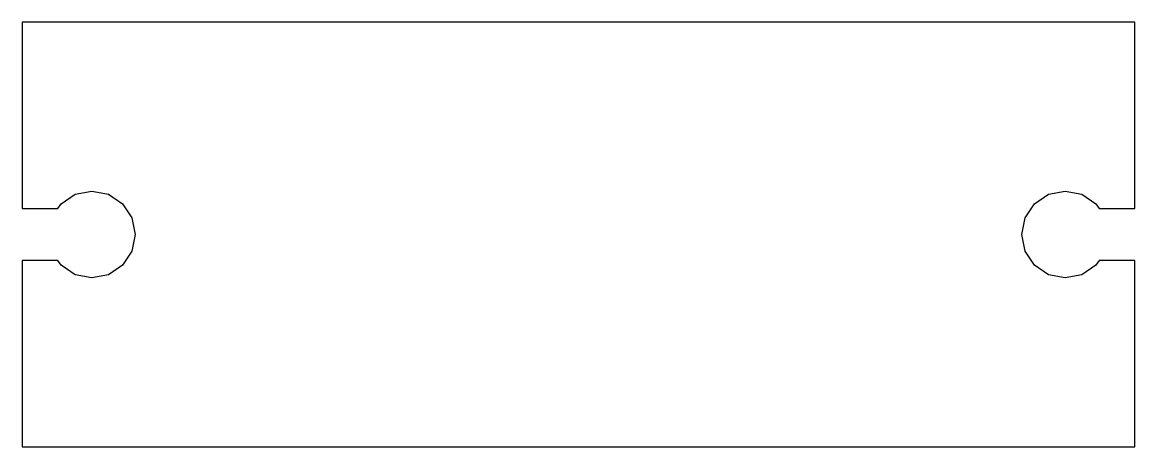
# Model space of a CAD drawing. Header units: metres. Extents: x -10.5 to 21.5, y -6.1 to 6.1.
import ezdxf

# ---------------------------------------------------------------- set-up
doc = ezdxf.new("R2010")
doc.units = ezdxf.units.M

msp = doc.modelspace()

# ---------------------------------------------------------------- linework, layer by layer
for p, q in [((21.5, 6.09999), (-10.5, 6.09999)), ((-10.5, 6.09999), (-10.5, 0.749985)), ((21.5, 0.749985), (21.5, 6.09999)), ((-9.38388, 0.883881), (-8.97835, 1.15485)), ((-8.97835, 1.15485), (-8.5, 1.24998)), ((-8.5, 1.24998), (-8.02164, 1.15485)), ((-8.02164, 1.15485), (-7.6161, 0.883881)), ((18.6161, 0.883881), (19.0216, 1.15485)), ((19.0216, 1.15485), (19.5, 1.24998)), ((19.5, 1.24998), (19.9783, 1.15485)), ((19.9783, 1.15485), (20.3839, 0.883881)), ((-10.5, 0.749985), (-9.47333, 0.749985)), ((-9.47333, 0.749985), (-9.38388, 0.883881)), ((-7.6161, 0.883881), (-7.34514, 0.478348)), ((18.3451, 0.478348), (18.6161, 0.883881)), ((20.3839, 0.883881), (20.4733, 0.749985)), ((20.4733, 0.749985), (21.5, 0.749985)), ((-7.34514, 0.478348), (-7.24998, 0)), ((18.25, 0), (18.3451, 0.478348)), ((-7.24998, 0), (-7.34514, -0.478348)), ((18.3451, -0.478348), (18.25, 0)), ((-7.34514, -0.478348), (-7.6161, -0.883881)), ((18.6161, -0.883881), (18.3451, -0.478348)), ((-9.47333, -0.75), (-10.5, -0.75)), ((-10.5, -0.75), (-10.5, -6.09999)), ((-9.38388, -0.883881), (-9.47333, -0.75)), ((-8.97835, -1.15485), (-9.38388, -0.883881)), ((-7.6161, -0.883881), (-8.02164, -1.15485)), ((19.0216, -1.15485), (18.6161, -0.883881)), ((20.3839, -0.883881), (19.9783, -1.15485)), ((20.4733, -0.75), (20.3839, -0.883881)), ((21.5, -0.75), (20.4733, -0.75)), ((21.5, -6.09999), (21.5, -0.75)), ((-8.5, -1.25), (-8.97835, -1.15485)), ((-8.02164, -1.15485), (-8.5, -1.25)), ((19.5, -1.25), (19.0216, -1.15485)), ((19.9783, -1.15485), (19.5, -1.25)), ((-10.5, -6.09999), (21.5, -6.09999))]:
    msp.add_line(p, q)

doc.saveas('drawing.dxf')
